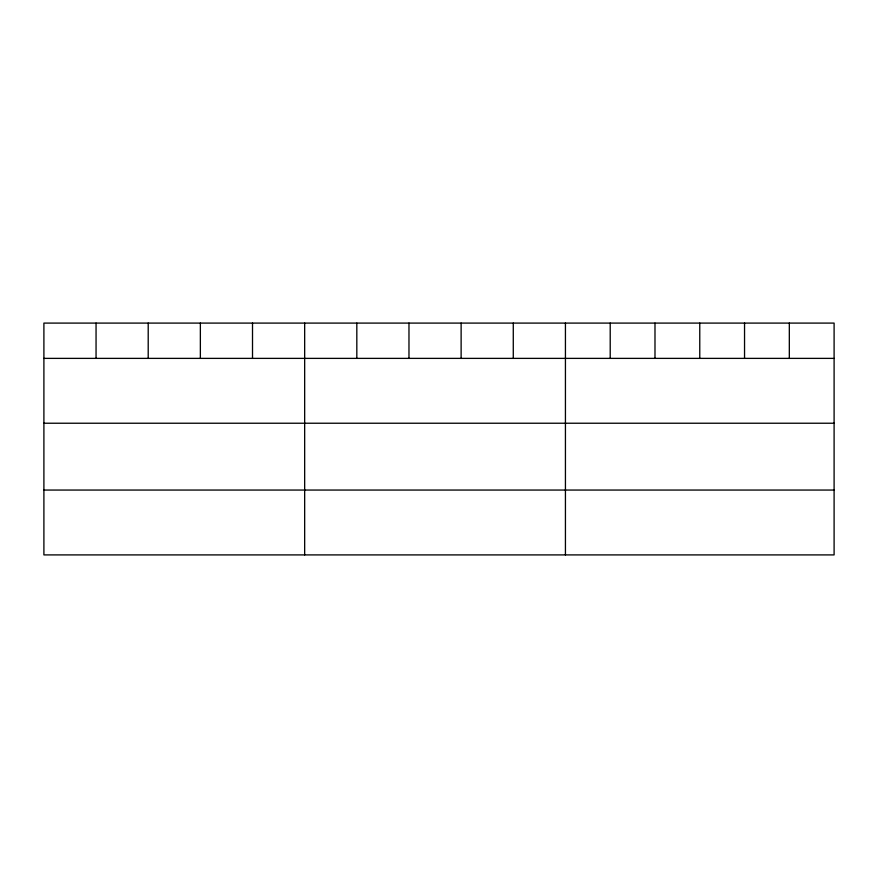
<?xml version="1.0" encoding="UTF-8"?>
<svg xmlns="http://www.w3.org/2000/svg" width="878" height="878" viewBox="0 0 878 878"><rect width="100%" height="100%" fill="white"/><g stroke="black" fill="none" stroke-linecap="round" stroke-linejoin="round"><path stroke-width="1.32" d="M834.1 358.378L834.1 554.907L43.9 554.907L43.9 323.093L834.1 323.093L834.1 358.378L43.9 358.378M43.9 423.229L834.1 423.229M43.9 490.056L834.1 490.056M789.322 323.093L789.322 358.378M744.544 323.093L744.544 358.378M699.766 323.093L699.766 358.378M654.988 323.093L654.988 358.378M610.21 323.093L610.21 358.378M565.432 323.093L565.432 554.907M513.279 323.093L513.279 358.378M461.126 323.093L461.126 358.378M408.972 323.093L408.972 358.378M356.819 323.093L356.819 358.378M304.666 323.093L304.666 554.907M252.513 323.093L252.513 358.378M200.36 323.093L200.36 358.378M148.206 323.093L148.206 358.378M96.053 323.093L96.053 358.378"/></g></svg>
